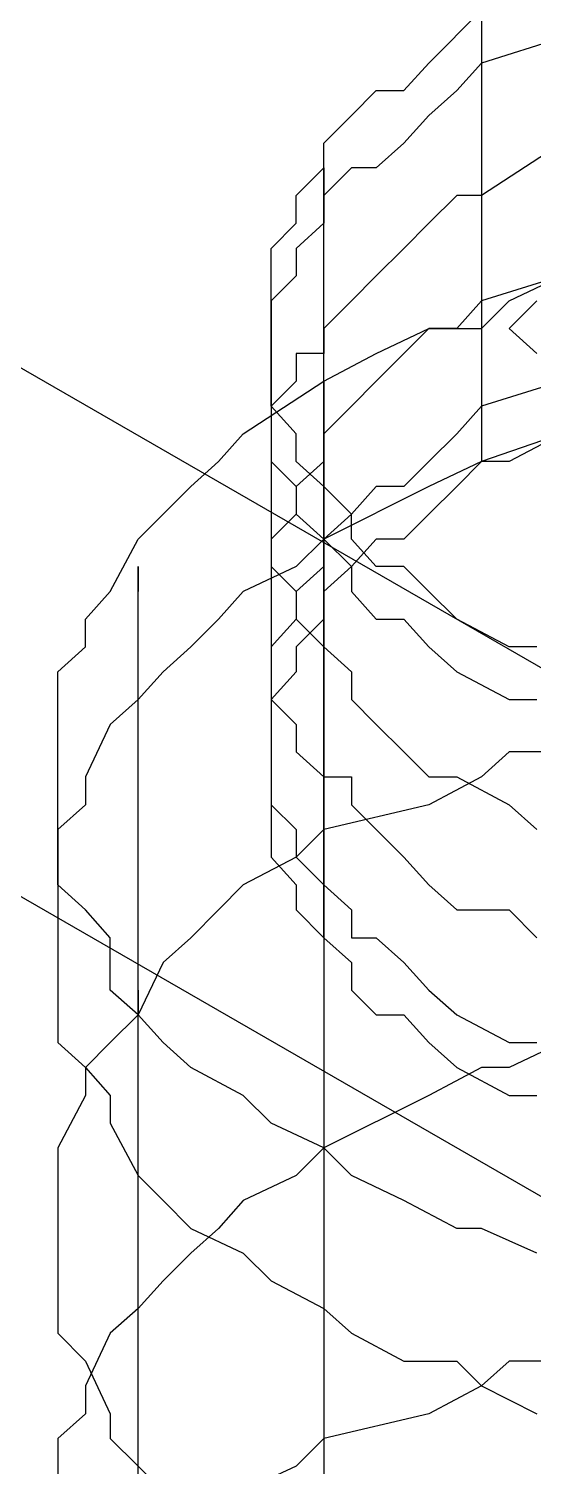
# Model space of a CAD drawing. Header units: millimetres. Extents: x 0 to 2112, y 8 to 1252.
# Drawn here: x 924.44 to 929.46, y 559.42 to 573.73 of the extents above; entities that cross this region are included whole.
import ezdxf

# ---------------------------------------------------------------- set-up
doc = ezdxf.new("R2010")
doc.units = ezdxf.units.MM
doc.layers.get('0').update_dxf_attribs({"linetype": 'CONTINUOUS'})

msp = doc.modelspace()

# ---------------------------------------------------------------- linework, layer by layer
at = {"color": 9}
for p, q in [((933.708, 564.956), (891.72, 589.174)), ((933.708, 564.956), (891.72, 589.174)), ((933.708, 559.693), (891.72, 583.911)), ((933.708, 559.693), (891.72, 583.911)), ((928.416, 573.384), (928.941, 573.909)), ((928.416, 573.384), (928.941, 573.909)), ((928.941, 573.909), (928.941, 569.419)), ((928.941, 573.909), (928.941, 569.419)), ((929.739, 573.634), (928.941, 573.384)), ((928.169, 573.109), (928.416, 573.384)), ((928.169, 573.109), (928.416, 573.384)), ((928.941, 573.384), (928.695, 573.109)), ((928.941, 573.384), (928.941, 573.109)), ((927.647, 572.862), (927.894, 573.109)), ((927.647, 572.862), (927.894, 573.109)), ((927.894, 573.109), (928.169, 573.109)), ((927.894, 573.109), (928.169, 573.109)), ((928.695, 573.109), (928.416, 572.862)), ((927.372, 572.587), (927.647, 572.862)), ((927.372, 572.587), (927.647, 572.862)), ((928.416, 572.862), (928.169, 572.587)), ((927.372, 572.34), (927.372, 572.587)), ((927.372, 572.34), (927.372, 572.587)), ((928.169, 572.587), (927.894, 572.34)), ((929.739, 572.587), (928.941, 572.064)), ((927.096, 572.064), (927.372, 572.34)), ((927.096, 572.064), (927.372, 572.34)), ((927.372, 567.849), (927.372, 572.34)), ((927.372, 572.34), (927.372, 572.064)), ((927.647, 572.34), (927.372, 572.064)), ((927.894, 572.34), (927.647, 572.34)), ((927.096, 571.789), (927.096, 572.064)), ((927.096, 571.789), (927.096, 572.064)), ((927.372, 572.064), (927.372, 571.789)), ((928.695, 572.064), (928.416, 571.789)), ((928.941, 572.064), (928.695, 572.064)), ((928.941, 572.064), (928.941, 571.789)), ((926.85, 571.539), (927.096, 571.789)), ((926.85, 571.539), (927.096, 571.789)), ((927.372, 571.789), (927.096, 571.539)), ((928.416, 571.789), (928.169, 571.539)), ((926.85, 571.264), (926.85, 571.539)), ((926.85, 571.264), (926.85, 571.539)), ((927.096, 571.539), (927.096, 571.264)), ((928.169, 571.539), (927.894, 571.264)), ((927.096, 571.264), (926.85, 571.017)), ((926.85, 571.017), (926.85, 571.264)), ((926.85, 571.017), (926.85, 571.264)), ((927.894, 571.264), (927.647, 571.017)), ((929.739, 571.264), (928.941, 571.017)), ((929.217, 571.017), (929.739, 571.264)), ((929.217, 571.017), (929.739, 571.264)), ((926.85, 571.017), (926.85, 570.742)), ((926.85, 570.742), (926.85, 571.017)), ((926.85, 570.742), (926.85, 571.017)), ((927.647, 571.017), (927.372, 570.742)), ((928.941, 571.017), (928.695, 570.742)), ((928.941, 570.742), (929.217, 571.017)), ((928.941, 570.742), (929.217, 571.017)), ((928.941, 571.017), (928.941, 570.742)), ((929.492, 571.017), (929.217, 570.742)), ((929.492, 571.017), (929.217, 570.742)), ((926.85, 570.742), (926.85, 570.491)), ((926.85, 570.491), (926.85, 570.742)), ((926.85, 570.491), (926.85, 570.742)), ((927.372, 570.742), (927.372, 570.491)), ((927.894, 570.491), (928.416, 570.742)), ((927.894, 570.491), (928.416, 570.742)), ((928.416, 570.742), (928.169, 570.491)), ((928.416, 570.742), (928.941, 570.742)), ((928.416, 570.742), (928.941, 570.742)), ((928.695, 570.742), (928.416, 570.742)), ((929.217, 570.742), (929.492, 570.491)), ((929.217, 570.742), (929.492, 570.491)), ((926.85, 570.491), (926.85, 570.216)), ((926.85, 570.216), (926.85, 570.491)), ((926.85, 570.216), (926.85, 570.491)), ((927.372, 570.491), (927.096, 570.491)), ((927.096, 570.491), (927.096, 570.216)), ((927.372, 570.216), (927.894, 570.491)), ((927.372, 570.216), (927.894, 570.491)), ((928.169, 570.491), (927.894, 570.216)), ((926.571, 569.694), (927.372, 570.216)), ((926.571, 569.694), (927.372, 570.216)), ((927.096, 570.216), (926.85, 569.969)), ((926.85, 570.216), (926.85, 569.969)), ((926.85, 569.969), (926.85, 570.216)), ((926.85, 569.969), (926.85, 570.216)), ((927.372, 570.216), (927.372, 558.094)), ((927.372, 570.216), (927.372, 558.094)), ((927.894, 570.216), (927.647, 569.969)), ((929.739, 570.216), (928.941, 569.969)), ((926.85, 569.969), (926.85, 569.694)), ((926.85, 569.969), (926.85, 569.694)), ((927.096, 569.694), (926.85, 569.969)), ((927.096, 569.694), (926.85, 569.969)), ((927.647, 569.969), (927.372, 569.694)), ((928.941, 569.969), (928.695, 569.694)), ((928.941, 569.969), (928.941, 569.694)), ((926.324, 569.419), (926.571, 569.694)), ((926.324, 569.419), (926.571, 569.694)), ((926.85, 569.694), (926.85, 569.419)), ((926.85, 569.694), (926.85, 569.419)), ((927.096, 569.419), (927.096, 569.694)), ((927.096, 569.419), (927.096, 569.694)), ((927.372, 569.694), (927.372, 569.419)), ((928.695, 569.694), (928.416, 569.419)), ((929.739, 569.694), (928.941, 569.419)), ((929.739, 569.694), (928.941, 569.419)), ((929.739, 569.694), (929.217, 569.419)), ((926.049, 569.168), (926.324, 569.419)), ((926.049, 569.168), (926.324, 569.419)), ((926.85, 569.419), (926.85, 569.168)), ((926.85, 569.419), (927.096, 569.168)), ((927.372, 569.419), (927.096, 569.168)), ((927.372, 569.168), (927.096, 569.419)), ((927.372, 569.168), (927.096, 569.419)), ((928.416, 569.419), (928.169, 569.168)), ((928.941, 569.419), (928.416, 569.168)), ((928.941, 569.419), (928.695, 569.168)), ((928.941, 569.419), (928.695, 569.168)), ((929.217, 569.419), (928.941, 569.419)), ((925.774, 568.893), (926.049, 569.168)), ((925.774, 568.893), (926.049, 569.168)), ((926.85, 569.168), (926.85, 568.893)), ((927.096, 569.168), (927.096, 568.893)), ((927.096, 569.168), (927.096, 568.893)), ((928.416, 569.168), (927.372, 568.646)), ((927.372, 564.677), (927.372, 569.168)), ((927.372, 569.168), (927.372, 568.893)), ((927.647, 568.893), (927.372, 569.168)), ((927.647, 568.893), (927.372, 569.168)), ((927.894, 569.168), (927.647, 568.893)), ((928.169, 569.168), (927.894, 569.168)), ((928.695, 569.168), (928.416, 568.893)), ((928.695, 569.168), (928.416, 568.893)), ((925.527, 568.646), (925.774, 568.893)), ((925.527, 568.646), (925.774, 568.893)), ((927.096, 568.893), (926.85, 568.646)), ((926.85, 568.893), (926.85, 568.646)), ((927.096, 568.893), (927.372, 568.646)), ((927.647, 568.893), (927.372, 568.646)), ((927.647, 568.646), (927.647, 568.893)), ((927.647, 568.646), (927.647, 568.893)), ((928.416, 568.893), (928.169, 568.646)), ((928.416, 568.893), (928.169, 568.646)), ((925.248, 568.124), (925.527, 568.646)), ((925.248, 568.124), (925.527, 568.646)), ((926.85, 568.646), (926.85, 568.371)), ((926.85, 568.646), (926.85, 568.371)), ((927.372, 568.646), (927.096, 568.371)), ((927.372, 568.646), (927.372, 568.371)), ((927.372, 568.646), (927.372, 568.371)), ((927.372, 568.646), (927.647, 568.371)), ((927.894, 568.646), (927.647, 568.371)), ((927.894, 568.371), (927.647, 568.646)), ((927.894, 568.646), (927.647, 568.371)), ((927.894, 568.371), (927.647, 568.646)), ((928.169, 568.646), (927.894, 568.646)), ((928.169, 568.646), (927.894, 568.646)), ((925.527, 556.249), (925.527, 568.371)), ((925.527, 568.371), (925.527, 568.124)), ((927.096, 568.371), (926.571, 568.124)), ((926.85, 568.371), (926.85, 568.124)), ((926.85, 568.371), (927.096, 568.124)), ((927.372, 568.371), (927.096, 568.124)), ((927.647, 568.371), (927.372, 568.124)), ((927.647, 568.371), (927.372, 568.124)), ((927.647, 568.371), (927.647, 568.124)), ((928.169, 568.371), (927.894, 568.371)), ((928.169, 568.371), (927.894, 568.371)), ((928.416, 568.124), (928.169, 568.371)), ((928.416, 568.124), (928.169, 568.371)), ((925.001, 567.849), (925.248, 568.124)), ((925.001, 567.849), (925.248, 568.124)), ((926.571, 568.124), (926.324, 567.849)), ((926.85, 568.124), (926.85, 567.849)), ((927.096, 568.124), (927.096, 567.849)), ((927.096, 568.124), (927.096, 567.849)), ((927.372, 568.124), (927.372, 567.849)), ((927.372, 568.124), (927.372, 567.849)), ((927.647, 568.124), (927.894, 567.849)), ((928.695, 567.849), (928.416, 568.124)), ((928.695, 567.849), (928.416, 568.124)), ((925.001, 567.574), (925.001, 567.849)), ((925.001, 567.574), (925.001, 567.849)), ((926.324, 567.849), (926.049, 567.574)), ((927.096, 567.849), (926.85, 567.574)), ((926.85, 567.849), (926.85, 567.574)), ((927.372, 567.849), (927.096, 567.574)), ((927.096, 567.849), (927.372, 567.574)), ((927.372, 567.849), (927.096, 567.574)), ((927.894, 567.849), (928.169, 567.849)), ((928.169, 567.849), (928.416, 567.574)), ((929.217, 567.574), (928.695, 567.849)), ((929.217, 567.574), (928.695, 567.849)), ((924.726, 567.323), (925.001, 567.574)), ((924.726, 567.323), (925.001, 567.574)), ((926.049, 567.574), (925.774, 567.323)), ((926.85, 567.574), (926.85, 567.323)), ((926.85, 567.574), (926.85, 567.323)), ((927.096, 567.574), (927.096, 567.323)), ((927.096, 567.574), (927.096, 567.323)), ((927.372, 567.574), (927.647, 567.323)), ((928.416, 567.574), (928.695, 567.323)), ((929.492, 567.574), (929.217, 567.574)), ((929.492, 567.574), (929.217, 567.574)), ((924.726, 566.801), (924.726, 567.323)), ((924.726, 566.801), (924.726, 567.323)), ((925.774, 567.323), (925.527, 567.048)), ((927.096, 567.323), (926.85, 567.048)), ((926.85, 567.323), (926.85, 567.048)), ((926.85, 567.323), (926.85, 567.048)), ((927.096, 567.323), (926.85, 567.048)), ((927.647, 567.323), (927.647, 567.048)), ((928.695, 567.323), (929.217, 567.048)), ((925.527, 567.048), (925.248, 566.801)), ((926.85, 567.048), (926.85, 566.801)), ((926.85, 567.048), (926.85, 566.801)), ((926.85, 567.048), (927.096, 566.801)), ((926.85, 567.048), (926.85, 566.801)), ((927.647, 567.048), (927.894, 566.801)), ((929.217, 567.048), (929.492, 567.048)), ((924.726, 566.526), (924.726, 566.801)), ((924.726, 566.526), (924.726, 566.801)), ((925.248, 566.801), (925.001, 566.279)), ((926.85, 566.801), (926.85, 566.526)), ((926.85, 566.801), (926.85, 566.526)), ((926.85, 566.801), (926.85, 566.526)), ((927.096, 566.801), (927.096, 566.526)), ((927.894, 566.801), (928.169, 566.526)), ((924.726, 566.279), (924.726, 566.526)), ((924.726, 566.279), (924.726, 566.526)), ((926.85, 566.526), (926.85, 566.279)), ((926.85, 566.526), (926.85, 566.279)), ((926.85, 566.526), (926.85, 566.279)), ((927.096, 566.526), (927.372, 566.279)), ((928.169, 566.526), (928.416, 566.279)), ((929.217, 566.526), (928.941, 566.279)), ((929.739, 566.526), (929.217, 566.526)), ((924.726, 566), (924.726, 566.279)), ((924.726, 566), (924.726, 566.279)), ((925.001, 566.279), (925.001, 566)), ((926.85, 566.279), (926.85, 566)), ((926.85, 566.279), (926.85, 566)), ((926.85, 566.279), (926.85, 566)), ((927.372, 566.279), (927.647, 566.279)), ((927.647, 566.279), (927.647, 566)), ((928.941, 566.279), (928.416, 566)), ((928.416, 566.279), (928.695, 566.279)), ((928.695, 566.279), (929.217, 566)), ((925.001, 566), (924.726, 565.753)), ((924.726, 565.478), (924.726, 566)), ((924.726, 565.478), (924.726, 566)), ((926.85, 566), (926.85, 565.753)), ((926.85, 566), (927.096, 565.753)), ((926.85, 566), (926.85, 565.753)), ((928.416, 566), (927.372, 565.753)), ((927.647, 566), (927.894, 565.753)), ((929.217, 566), (929.492, 565.753)), ((924.726, 565.753), (924.726, 565.478)), ((926.85, 565.753), (926.85, 565.478)), ((926.85, 565.753), (926.85, 565.478)), ((927.372, 565.753), (927.096, 565.478)), ((927.096, 565.753), (927.096, 565.478)), ((927.372, 565.753), (927.372, 565.478)), ((927.894, 565.753), (928.169, 565.478)), ((924.726, 565.478), (924.726, 564.956)), ((924.726, 565.203), (924.726, 565.478)), ((924.726, 565.203), (924.726, 565.478)), ((927.096, 565.478), (926.571, 565.203)), ((926.85, 565.478), (927.096, 565.203)), ((926.85, 565.478), (927.096, 565.203)), ((927.096, 565.478), (927.372, 565.203)), ((928.169, 565.478), (928.416, 565.203)), ((925.001, 564.956), (924.726, 565.203)), ((925.001, 564.956), (924.726, 565.203)), ((926.571, 565.203), (926.324, 564.956)), ((927.096, 565.203), (927.096, 564.956)), ((927.096, 565.203), (927.096, 564.956)), ((927.372, 565.203), (927.647, 564.956)), ((928.416, 565.203), (928.695, 564.956)), ((924.726, 564.956), (924.726, 564.677)), ((925.248, 564.677), (925.001, 564.956)), ((925.248, 564.677), (925.001, 564.956)), ((926.324, 564.956), (926.049, 564.677)), ((927.096, 564.956), (927.372, 564.677)), ((927.096, 564.956), (927.372, 564.677)), ((927.647, 564.956), (927.647, 564.677)), ((928.695, 564.956), (929.217, 564.956)), ((929.217, 564.956), (929.492, 564.677)), ((924.726, 564.677), (924.726, 564.43)), ((925.248, 564.155), (925.248, 564.677)), ((925.248, 564.155), (925.248, 564.677)), ((926.049, 564.677), (925.774, 564.43)), ((927.372, 564.677), (927.647, 564.43)), ((927.372, 564.677), (927.647, 564.43)), ((927.647, 564.677), (927.894, 564.677)), ((927.894, 564.677), (928.169, 564.43)), ((924.726, 564.43), (924.726, 564.155)), ((925.774, 564.43), (925.527, 563.908)), ((927.647, 564.43), (927.647, 564.155)), ((927.647, 564.43), (927.647, 564.155)), ((928.169, 564.43), (928.416, 564.155)), ((924.726, 564.155), (924.726, 563.633)), ((925.527, 563.908), (925.248, 564.155)), ((925.527, 563.908), (925.248, 564.155)), ((925.527, 552.034), (925.527, 564.155)), ((925.527, 564.155), (925.527, 563.908)), ((927.647, 564.155), (927.894, 563.908)), ((927.647, 564.155), (927.894, 563.908)), ((928.416, 564.155), (928.695, 563.908)), ((925.527, 563.908), (925.248, 563.633)), ((925.774, 563.633), (925.527, 563.908)), ((925.774, 563.633), (925.527, 563.908)), ((927.894, 563.908), (928.169, 563.908)), ((927.894, 563.908), (928.169, 563.908)), ((928.169, 563.908), (928.416, 563.633)), ((928.169, 563.908), (928.416, 563.633)), ((928.695, 563.908), (929.217, 563.633)), ((924.726, 563.633), (925.001, 563.386)), ((925.248, 563.633), (925.001, 563.386)), ((926.049, 563.386), (925.774, 563.633)), ((926.049, 563.386), (925.774, 563.633)), ((928.416, 563.633), (928.695, 563.386)), ((928.416, 563.633), (928.695, 563.386)), ((929.739, 563.633), (929.217, 563.386)), ((929.217, 563.633), (929.492, 563.633)), ((925.001, 563.386), (925.001, 563.107)), ((925.001, 563.386), (925.248, 563.107)), ((926.571, 563.107), (926.049, 563.386)), ((926.571, 563.107), (926.049, 563.386)), ((928.941, 563.386), (928.416, 563.107)), ((928.695, 563.386), (929.217, 563.107)), ((928.695, 563.386), (929.217, 563.107)), ((929.217, 563.386), (928.941, 563.386)), ((925.001, 563.107), (924.726, 562.585)), ((925.248, 563.107), (925.248, 562.832)), ((926.85, 562.832), (926.571, 563.107)), ((926.85, 562.832), (926.571, 563.107)), ((928.416, 563.107), (927.372, 562.585)), ((929.217, 563.107), (929.492, 563.107)), ((929.217, 563.107), (929.492, 563.107)), ((925.248, 562.832), (925.527, 562.31)), ((927.372, 562.585), (926.85, 562.832)), ((927.372, 562.585), (926.85, 562.832)), ((924.726, 562.585), (924.726, 562.31)), ((927.372, 562.585), (927.096, 562.31)), ((927.372, 562.585), (927.372, 562.31)), ((927.647, 562.31), (927.372, 562.585)), ((927.647, 562.31), (927.372, 562.585)), ((924.726, 562.31), (924.726, 562.063)), ((925.527, 562.31), (925.774, 562.063)), ((927.096, 562.31), (926.571, 562.063)), ((928.169, 562.063), (927.647, 562.31)), ((928.169, 562.063), (927.647, 562.31)), ((924.726, 562.063), (924.726, 561.784)), ((925.774, 562.063), (926.049, 561.784)), ((926.571, 562.063), (926.324, 561.784)), ((928.695, 561.784), (928.169, 562.063)), ((928.695, 561.784), (928.169, 562.063)), ((924.726, 561.784), (924.726, 561.262)), ((926.324, 561.784), (926.049, 561.538)), ((926.049, 561.784), (926.571, 561.538)), ((928.941, 561.784), (928.695, 561.784)), ((928.941, 561.784), (928.695, 561.784)), ((929.492, 561.538), (928.941, 561.784)), ((929.492, 561.538), (928.941, 561.784)), ((926.049, 561.538), (925.774, 561.262)), ((926.571, 561.538), (926.85, 561.262)), ((924.726, 561.262), (924.726, 560.987)), ((925.774, 561.262), (925.527, 560.987)), ((926.85, 561.262), (927.372, 560.987)), ((924.726, 560.987), (924.726, 560.74)), ((925.527, 560.987), (925.248, 560.74)), ((927.372, 560.987), (927.647, 560.74)), ((924.726, 560.74), (925.001, 560.462)), ((925.248, 560.74), (925.001, 560.215)), ((927.647, 560.74), (928.169, 560.462)), ((925.001, 560.462), (925.248, 559.939)), ((928.169, 560.462), (928.695, 560.462)), ((928.695, 560.462), (928.941, 560.215)), ((929.217, 560.462), (928.941, 560.215)), ((929.739, 560.462), (929.217, 560.462)), ((925.001, 560.215), (925.001, 559.939)), ((928.941, 560.215), (928.416, 559.939)), ((928.941, 560.215), (929.492, 559.939)), ((925.001, 559.939), (924.726, 559.693)), ((925.248, 559.939), (925.248, 559.693)), ((928.416, 559.939), (927.372, 559.693)), ((924.726, 559.693), (924.726, 559.417)), ((925.248, 559.693), (925.527, 559.417)), ((927.372, 559.693), (927.096, 559.417)), ((927.372, 559.693), (927.372, 559.417)), ((924.726, 559.417), (924.726, 558.895)), ((925.527, 559.417), (925.774, 559.17)), ((927.096, 559.417), (926.571, 559.17))]:
    msp.add_line(p, q, dxfattribs=at)

doc.saveas('drawing.dxf')
